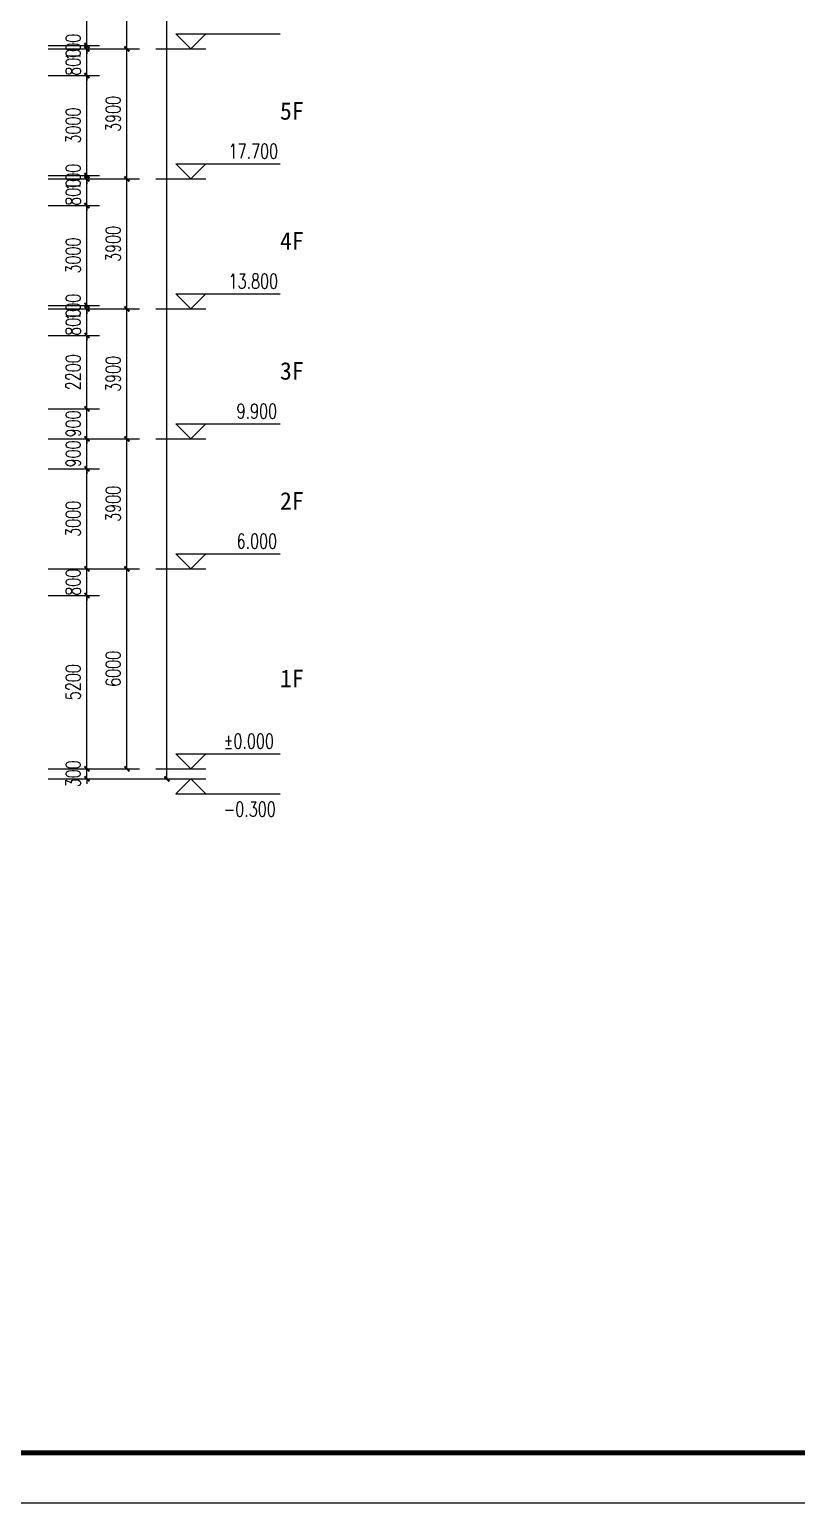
# Model space of a CAD drawing. Extents: x 1738711 to 2346805, y 1189731 to 2516152.
# Drawn here: x 2218031 to 2241057, y 1552690 to 1596914 of the extents above; entities that cross this region are included whole.
import ezdxf
from ezdxf.enums import TextEntityAlignment as Align

# ---------------------------------------------------------------- set-up
doc = ezdxf.new("R2010")
doc.units = 0
doc.header["$LTSCALE"] = 1000
doc.header["$MEASUREMENT"] = 0
for name, color, linetype in [('DIM_ELEV', 3, 'Continuous'), ('PUB_DIM', 3, 'Continuous'), ('PUB_TEXT', 7, 'Continuous'), ('TK', 4, 'Continuous')]:
    doc.layers.add(name, color=color, linetype=linetype)
doc.styles.add('_TCH_DIM', font='SIMPLEX', dxfattribs={"bigfont": 'GBCBIG'})
doc.styles.add('_TCH_DIM_T3', font='SIMPLEX', dxfattribs={"width": 0.705882, "bigfont": 'GBCBIG'})
doc.styles.add('STW', font='simhei_0.ttf')
doc.styles.add('宋体', font='SIMSUN.TTF', dxfattribs={"width": 0.75})
doc.dimstyles.new('_TCH_ARCH&&150', dxfattribs={"dimtxt": 446.25, "dimasz": 150, "dimexe": 375, "dimexo": 450, "dimgap": 189.375, "dimtad": 1, "dimdec": 0, "dimzin": 0, "dimdsep": 46, "dimtxsty": '_TCH_DIM_T3', "dimblk": 'ARCHTICK', "dimcen": 0.09, "dimclrt": 7, "dimazin": 2, "dimtfac": 1, "dimtdec": 0, "dimtix": 1, "dimtmove": 2, "dimatfit": 3, "dimfxl": 1, "dimtolj": 1, "dimtzin": 0, "dimarcsym": 0})

# ---------------------------------------------------------------- blocks, each defined once
blk = doc.blocks.new('hjashrtahreahe')
at = {"layer": 'TK', "color": 7, "const_width": 25}
blk.add_lwpolyline([(0, 59400), (84100, 59400), (84100, 0), (0, 0)], close=True, dxfattribs=at)
at = {"layer": 'TK', "color": 3, "const_width": 100}
blk.add_lwpolyline([(2500, 1000), (2500, 58400), (83100, 58400), (83100, 1000)], close=True, dxfattribs=at)
at = {"layer": 'TK', "style": '宋体', "width": 0.75}
for tag, height, p in [('项目负责人', 350, (6003, 57089)), ('专业负责人', 350, (6003, 56224)), ('设计人', 350, (6003, 55419)), ('版号1', 250, (77304, 22193)), ('时间1', 250, (82405, 22193)), ('版号2', 250, (77304, 21593)), ('时间2', 250, (82405, 21593)), ('版号3', 250, (77304, 20993)), ('时间3', 250, (82405, 20993)), ('建筑会签', 0.0001, (78978, 2403)), ('电气会签', 0.0001, (82128, 2403)), ('结构会签', 0.0001, (78978, 1803)), ('暖通会签', 0.0001, (82128, 1803)), ('给排水会签', 0.0001, (78978, 1250)), ('智能化会签', 0.0001, (82128, 1250))]:
    blk.add_attdef(tag, text='', height=height, dxfattribs=at).set_placement(p, align=Align.CENTER)
for tag, p in [('合作设计单位', (80816, 48986)), ('版号说明1', (79854, 22318)), ('版号说明2', (79854, 21718)), ('版号说明3', (79854, 21118)), ('浙江绿储科技有限公司', (80545, 16036)), ('百兆瓦级集中式熔盐储能关键', (80545, 14953)), ('设备研发及制造基地项目', (80545, 14603)), ('1#研发楼', (80545, 13636)), ('图名', (80545, 12436)), ('工程编号', (78978, 11461)), ('子项编号', (82128, 11461)), ('建筑', (78978, 10711)), ('图号', (82128, 10711)), ('施工图', (78978, 9961)), ('2023.03', (82128, 9961)), ('审定', (79353, 8461)), ('审核', (79353, 7711)), ('工程负责', (79353, 6961)), ('专业负责', (79353, 6211)), ('设计', (79353, 5461)), ('制图', (79353, 4711)), ('校对', (79353, 3961))]:
    blk.add_attdef(tag, text='', height=250, dxfattribs=at).set_placement(p, align=Align.MIDDLE_CENTER)
blk = doc.blocks.new('_ArchTick')
at = {"color": 0, "linetype": 'ByBlock', "const_width": 0.4}
blk.add_lwpolyline([(-0.5, -0.5), (0.5, 0.5)], dxfattribs=at)
blk = doc.blocks.new('*D2277')
at = {"layer": 'Defpoints', "color": 0, "transparency": 16777216}
for p in [(2218138, 1574732), (2218138, 1574432), (2219757, 1574732)]:
    blk.add_point(p, dxfattribs=at)
at = {"layer": 'PUB_DIM', "color": 0, "lineweight": -2, "transparency": 16777216}
for p, q in [((2219757, 1574732), (2219757, 1574882)), ((2218588, 1574732), (2220132, 1574732)), ((2218588, 1574432), (2220132, 1574432)), ((2219757, 1574432), (2219757, 1574732)), ((2219757, 1574432), (2219757, 1574282))]:
    blk.add_line(p, q, dxfattribs=at)
at = {"layer": 'PUB_DIM', "color": 0, "lineweight": -2, "transparency": 16777216, "xscale": 150, "yscale": 150, "zscale": 150}
for p, rotation in [((2219757, 1574732), 270), ((2219757, 1574432), 90)]:
    blk.add_blockref('_ArchTick', p, dxfattribs=dict(at, rotation=rotation))
at = {"layer": 'PUB_DIM', "color": 7, "transparency": 16777216, "insert": (2219345, 1574582), "char_height": 446.2, "attachment_point": 5, "rotation": 90, "style": '_TCH_DIM_T3'}
blk.add_mtext('\\A1;300', dxfattribs=at)
blk = doc.blocks.new('*D2278')
at = {"layer": 'Defpoints', "color": 0, "transparency": 16777216}
for p in [(2218138, 1579932), (2219757, 1579932), (2218138, 1574732)]:
    blk.add_point(p, dxfattribs=at)
at = {"layer": 'PUB_DIM', "color": 0, "lineweight": -2, "transparency": 16777216}
for p, q in [((2218588, 1579932), (2220132, 1579932)), ((2219757, 1574732), (2219757, 1579932)), ((2218588, 1574732), (2220132, 1574732))]:
    blk.add_line(p, q, dxfattribs=at)
at = {"layer": 'PUB_DIM', "color": 0, "lineweight": -2, "transparency": 16777216, "xscale": 150, "yscale": 150, "zscale": 150}
for p, rotation in [((2219757, 1579932), 90), ((2219757, 1574732), 270)]:
    blk.add_blockref('_ArchTick', p, dxfattribs=dict(at, rotation=rotation))
at = {"layer": 'PUB_DIM', "color": 7, "transparency": 16777216, "insert": (2219345, 1577332), "char_height": 446.2, "attachment_point": 5, "rotation": 90, "style": '_TCH_DIM_T3'}
blk.add_mtext('\\A1;5200', dxfattribs=at)
blk = doc.blocks.new('*D2279')
at = {"layer": 'Defpoints', "color": 0, "transparency": 16777216}
for p in [(2218138, 1580732), (2219757, 1580732), (2218138, 1579932)]:
    blk.add_point(p, dxfattribs=at)
at = {"layer": 'PUB_DIM', "color": 0, "lineweight": -2, "transparency": 16777216}
for p, q in [((2218588, 1580732), (2220132, 1580732)), ((2219757, 1580732), (2219757, 1580882)), ((2219757, 1579932), (2219757, 1580732)), ((2218588, 1579932), (2220132, 1579932)), ((2219757, 1579932), (2219757, 1579782))]:
    blk.add_line(p, q, dxfattribs=at)
at = {"layer": 'PUB_DIM', "color": 0, "lineweight": -2, "transparency": 16777216, "xscale": 150, "yscale": 150, "zscale": 150}
for p, rotation in [((2219757, 1580732), 270), ((2219757, 1579932), 90)]:
    blk.add_blockref('_ArchTick', p, dxfattribs=dict(at, rotation=rotation))
at = {"layer": 'PUB_DIM', "color": 7, "transparency": 16777216, "insert": (2219345, 1580332), "char_height": 446.2, "attachment_point": 5, "rotation": 90, "style": '_TCH_DIM_T3'}
blk.add_mtext('\\A1;800', dxfattribs=at)
blk = doc.blocks.new('*D2280')
at = {"layer": 'Defpoints', "color": 0, "transparency": 16777216}
for p in [(2218138, 1583732), (2219757, 1583732), (2218138, 1580732)]:
    blk.add_point(p, dxfattribs=at)
at = {"layer": 'PUB_DIM', "color": 0, "lineweight": -2, "transparency": 16777216}
for p, q in [((2218588, 1583732), (2220132, 1583732)), ((2219757, 1580732), (2219757, 1583732)), ((2218588, 1580732), (2220132, 1580732))]:
    blk.add_line(p, q, dxfattribs=at)
at = {"layer": 'PUB_DIM', "color": 0, "lineweight": -2, "transparency": 16777216, "xscale": 150, "yscale": 150, "zscale": 150}
for p, rotation in [((2219757, 1583732), 90), ((2219757, 1580732), 270)]:
    blk.add_blockref('_ArchTick', p, dxfattribs=dict(at, rotation=rotation))
at = {"layer": 'PUB_DIM', "color": 7, "transparency": 16777216, "insert": (2219345, 1582232), "char_height": 446.2, "attachment_point": 5, "rotation": 90, "style": '_TCH_DIM_T3'}
blk.add_mtext('\\A1;3000', dxfattribs=at)
blk = doc.blocks.new('*D2281')
at = {"layer": 'Defpoints', "color": 0, "transparency": 16777216}
for p in [(2218138, 1584632), (2219757, 1584632), (2218138, 1583732)]:
    blk.add_point(p, dxfattribs=at)
at = {"layer": 'PUB_DIM', "color": 0, "lineweight": -2, "transparency": 16777216}
for p, q in [((2218588, 1584632), (2220132, 1584632)), ((2219757, 1584632), (2219757, 1584782)), ((2219757, 1583732), (2219757, 1584632)), ((2218588, 1583732), (2220132, 1583732)), ((2219757, 1583732), (2219757, 1583582))]:
    blk.add_line(p, q, dxfattribs=at)
at = {"layer": 'PUB_DIM', "color": 0, "lineweight": -2, "transparency": 16777216, "xscale": 150, "yscale": 150, "zscale": 150}
for p, rotation in [((2219757, 1584632), 270), ((2219757, 1583732), 90)]:
    blk.add_blockref('_ArchTick', p, dxfattribs=dict(at, rotation=rotation))
at = {"layer": 'PUB_DIM', "color": 7, "transparency": 16777216, "insert": (2219345, 1584182), "char_height": 446.2, "attachment_point": 5, "rotation": 90, "style": '_TCH_DIM_T3'}
blk.add_mtext('\\A1;900', dxfattribs=at)
blk = doc.blocks.new('*D2282')
at = {"layer": 'Defpoints', "color": 0, "transparency": 16777216}
for p in [(2218138, 1585532), (2219757, 1585532), (2218138, 1584632)]:
    blk.add_point(p, dxfattribs=at)
at = {"layer": 'PUB_DIM', "color": 0, "lineweight": -2, "transparency": 16777216}
for p, q in [((2218588, 1585532), (2220132, 1585532)), ((2219757, 1585532), (2219757, 1585682)), ((2219757, 1584632), (2219757, 1585532)), ((2218588, 1584632), (2220132, 1584632)), ((2219757, 1584632), (2219757, 1584482))]:
    blk.add_line(p, q, dxfattribs=at)
at = {"layer": 'PUB_DIM', "color": 0, "lineweight": -2, "transparency": 16777216, "xscale": 150, "yscale": 150, "zscale": 150}
for p, rotation in [((2219757, 1585532), 270), ((2219757, 1584632), 90)]:
    blk.add_blockref('_ArchTick', p, dxfattribs=dict(at, rotation=rotation))
at = {"layer": 'PUB_DIM', "color": 7, "transparency": 16777216, "insert": (2219345, 1585082), "char_height": 446.2, "attachment_point": 5, "rotation": 90, "style": '_TCH_DIM_T3'}
blk.add_mtext('\\A1;900', dxfattribs=at)
blk = doc.blocks.new('*D2283')
at = {"layer": 'Defpoints', "color": 0, "transparency": 16777216}
for p in [(2218138, 1587732), (2219757, 1587732), (2218138, 1585532)]:
    blk.add_point(p, dxfattribs=at)
at = {"layer": 'PUB_DIM', "color": 0, "lineweight": -2, "transparency": 16777216}
for p, q in [((2218588, 1587732), (2220132, 1587732)), ((2219757, 1585532), (2219757, 1587732)), ((2218588, 1585532), (2220132, 1585532))]:
    blk.add_line(p, q, dxfattribs=at)
at = {"layer": 'PUB_DIM', "color": 0, "lineweight": -2, "transparency": 16777216, "xscale": 150, "yscale": 150, "zscale": 150}
for p, rotation in [((2219757, 1587732), 90), ((2219757, 1585532), 270)]:
    blk.add_blockref('_ArchTick', p, dxfattribs=dict(at, rotation=rotation))
at = {"layer": 'PUB_DIM', "color": 7, "transparency": 16777216, "insert": (2219345, 1586632), "char_height": 446.2, "attachment_point": 5, "rotation": 90, "style": '_TCH_DIM_T3'}
blk.add_mtext('\\A1;2200', dxfattribs=at)
blk = doc.blocks.new('*D2284')
at = {"layer": 'Defpoints', "color": 0, "transparency": 16777216}
for p in [(2218138, 1588532), (2219757, 1588532), (2218138, 1587732)]:
    blk.add_point(p, dxfattribs=at)
at = {"layer": 'PUB_DIM', "color": 0, "lineweight": -2, "transparency": 16777216}
for p, q in [((2218588, 1588532), (2220132, 1588532)), ((2219757, 1588532), (2219757, 1588682)), ((2219757, 1587732), (2219757, 1588532)), ((2218588, 1587732), (2220132, 1587732)), ((2219757, 1587732), (2219757, 1587582))]:
    blk.add_line(p, q, dxfattribs=at)
at = {"layer": 'PUB_DIM', "color": 0, "lineweight": -2, "transparency": 16777216, "xscale": 150, "yscale": 150, "zscale": 150}
for p, rotation in [((2219757, 1588532), 270), ((2219757, 1587732), 90)]:
    blk.add_blockref('_ArchTick', p, dxfattribs=dict(at, rotation=rotation))
at = {"layer": 'PUB_DIM', "color": 7, "transparency": 16777216, "insert": (2219345, 1588132), "char_height": 446.2, "attachment_point": 5, "rotation": 90, "style": '_TCH_DIM_T3'}
blk.add_mtext('\\A1;800', dxfattribs=at)
blk = doc.blocks.new('*D2285')
at = {"layer": 'Defpoints', "color": 0, "transparency": 16777216}
for p in [(2218138, 1588632), (2218138, 1588532), (2219757, 1588632)]:
    blk.add_point(p, dxfattribs=at)
at = {"layer": 'PUB_DIM', "color": 0, "lineweight": -2, "transparency": 16777216}
for p, q in [((2218588, 1588632), (2220132, 1588632)), ((2218588, 1588532), (2220132, 1588532)), ((2219757, 1588632), (2219757, 1588782)), ((2219757, 1588532), (2219757, 1588632)), ((2219757, 1588532), (2219757, 1588382))]:
    blk.add_line(p, q, dxfattribs=at)
at = {"layer": 'PUB_DIM', "color": 0, "lineweight": -2, "transparency": 16777216, "xscale": 150, "yscale": 150, "zscale": 150}
for p, rotation in [((2219757, 1588632), 270), ((2219757, 1588532), 90)]:
    blk.add_blockref('_ArchTick', p, dxfattribs=dict(at, rotation=rotation))
at = {"layer": 'PUB_DIM', "color": 7, "transparency": 16777216, "insert": (2219345, 1588582), "char_height": 446.2, "attachment_point": 5, "rotation": 90, "style": '_TCH_DIM_T3'}
blk.add_mtext('\\A1;100', dxfattribs=at)
blk = doc.blocks.new('*D2286')
at = {"layer": 'Defpoints', "color": 0, "transparency": 16777216}
for p in [(2218138, 1591632), (2219757, 1591632), (2218138, 1588632)]:
    blk.add_point(p, dxfattribs=at)
at = {"layer": 'PUB_DIM', "color": 0, "lineweight": -2, "transparency": 16777216}
for p, q in [((2218588, 1591632), (2220132, 1591632)), ((2219757, 1588632), (2219757, 1591632)), ((2218588, 1588632), (2220132, 1588632))]:
    blk.add_line(p, q, dxfattribs=at)
at = {"layer": 'PUB_DIM', "color": 0, "lineweight": -2, "transparency": 16777216, "xscale": 150, "yscale": 150, "zscale": 150}
for p, rotation in [((2219757, 1591632), 90), ((2219757, 1588632), 270)]:
    blk.add_blockref('_ArchTick', p, dxfattribs=dict(at, rotation=rotation))
at = {"layer": 'PUB_DIM', "color": 7, "transparency": 16777216, "insert": (2219345, 1590132), "char_height": 446.2, "attachment_point": 5, "rotation": 90, "style": '_TCH_DIM_T3'}
blk.add_mtext('\\A1;3000', dxfattribs=at)
blk = doc.blocks.new('*D2287')
at = {"layer": 'Defpoints', "color": 0, "transparency": 16777216}
for p in [(2218138, 1592432), (2219757, 1592432), (2218138, 1591632)]:
    blk.add_point(p, dxfattribs=at)
at = {"layer": 'PUB_DIM', "color": 0, "lineweight": -2, "transparency": 16777216}
for p, q in [((2219757, 1592432), (2219757, 1592582)), ((2218588, 1592432), (2220132, 1592432)), ((2219757, 1591632), (2219757, 1592432)), ((2218588, 1591632), (2220132, 1591632)), ((2219757, 1591632), (2219757, 1591482))]:
    blk.add_line(p, q, dxfattribs=at)
at = {"layer": 'PUB_DIM', "color": 0, "lineweight": -2, "transparency": 16777216, "xscale": 150, "yscale": 150, "zscale": 150}
for p, rotation in [((2219757, 1592432), 270), ((2219757, 1591632), 90)]:
    blk.add_blockref('_ArchTick', p, dxfattribs=dict(at, rotation=rotation))
at = {"layer": 'PUB_DIM', "color": 7, "transparency": 16777216, "insert": (2219345, 1592032), "char_height": 446.2, "attachment_point": 5, "rotation": 90, "style": '_TCH_DIM_T3'}
blk.add_mtext('\\A1;800', dxfattribs=at)
blk = doc.blocks.new('*D2288')
at = {"layer": 'Defpoints', "color": 0, "transparency": 16777216}
for p in [(2218138, 1592532), (2219757, 1592532), (2218138, 1592432)]:
    blk.add_point(p, dxfattribs=at)
at = {"layer": 'PUB_DIM', "color": 0, "lineweight": -2, "transparency": 16777216}
for p, q in [((2218588, 1592532), (2220132, 1592532)), ((2219757, 1592532), (2219757, 1592682)), ((2219757, 1592432), (2219757, 1592532)), ((2218588, 1592432), (2220132, 1592432)), ((2219757, 1592432), (2219757, 1592282))]:
    blk.add_line(p, q, dxfattribs=at)
at = {"layer": 'PUB_DIM', "color": 0, "lineweight": -2, "transparency": 16777216, "xscale": 150, "yscale": 150, "zscale": 150}
for p, rotation in [((2219757, 1592532), 270), ((2219757, 1592432), 90)]:
    blk.add_blockref('_ArchTick', p, dxfattribs=dict(at, rotation=rotation))
at = {"layer": 'PUB_DIM', "color": 7, "transparency": 16777216, "insert": (2219345, 1592482), "char_height": 446.2, "attachment_point": 5, "rotation": 90, "style": '_TCH_DIM_T3'}
blk.add_mtext('\\A1;100', dxfattribs=at)
blk = doc.blocks.new('*D2289')
at = {"layer": 'Defpoints', "color": 0, "transparency": 16777216}
for p in [(2218138, 1595532), (2219757, 1595532), (2218138, 1592532)]:
    blk.add_point(p, dxfattribs=at)
at = {"layer": 'PUB_DIM', "color": 0, "lineweight": -2, "transparency": 16777216}
for p, q in [((2218588, 1595532), (2220132, 1595532)), ((2219757, 1592532), (2219757, 1595532)), ((2218588, 1592532), (2220132, 1592532))]:
    blk.add_line(p, q, dxfattribs=at)
at = {"layer": 'PUB_DIM', "color": 0, "lineweight": -2, "transparency": 16777216, "xscale": 150, "yscale": 150, "zscale": 150}
for p, rotation in [((2219757, 1595532), 90), ((2219757, 1592532), 270)]:
    blk.add_blockref('_ArchTick', p, dxfattribs=dict(at, rotation=rotation))
at = {"layer": 'PUB_DIM', "color": 7, "transparency": 16777216, "insert": (2219345, 1594032), "char_height": 446.2, "attachment_point": 5, "rotation": 90, "style": '_TCH_DIM_T3'}
blk.add_mtext('\\A1;3000', dxfattribs=at)
blk = doc.blocks.new('*D2290')
at = {"layer": 'Defpoints', "color": 0, "transparency": 16777216}
for p in [(2218138, 1596332), (2219757, 1596332), (2218138, 1595532)]:
    blk.add_point(p, dxfattribs=at)
at = {"layer": 'PUB_DIM', "color": 0, "lineweight": -2, "transparency": 16777216}
for p, q in [((2218588, 1596332), (2220132, 1596332)), ((2219757, 1596332), (2219757, 1596482)), ((2219757, 1595532), (2219757, 1596332)), ((2218588, 1595532), (2220132, 1595532)), ((2219757, 1595532), (2219757, 1595382))]:
    blk.add_line(p, q, dxfattribs=at)
at = {"layer": 'PUB_DIM', "color": 0, "lineweight": -2, "transparency": 16777216, "xscale": 150, "yscale": 150, "zscale": 150}
for p, rotation in [((2219757, 1596332), 270), ((2219757, 1595532), 90)]:
    blk.add_blockref('_ArchTick', p, dxfattribs=dict(at, rotation=rotation))
at = {"layer": 'PUB_DIM', "color": 7, "transparency": 16777216, "insert": (2219345, 1595932), "char_height": 446.2, "attachment_point": 5, "rotation": 90, "style": '_TCH_DIM_T3'}
blk.add_mtext('\\A1;800', dxfattribs=at)
blk = doc.blocks.new('*D2291')
at = {"layer": 'Defpoints', "color": 0, "transparency": 16777216}
for p in [(2218138, 1596432), (2218138, 1596332), (2219757, 1596432)]:
    blk.add_point(p, dxfattribs=at)
at = {"layer": 'PUB_DIM', "color": 0, "lineweight": -2, "transparency": 16777216}
for p, q in [((2219757, 1596432), (2219757, 1596582)), ((2218588, 1596432), (2220132, 1596432)), ((2218588, 1596332), (2220132, 1596332)), ((2219757, 1596332), (2219757, 1596432)), ((2219757, 1596332), (2219757, 1596182))]:
    blk.add_line(p, q, dxfattribs=at)
at = {"layer": 'PUB_DIM', "color": 0, "lineweight": -2, "transparency": 16777216, "xscale": 150, "yscale": 150, "zscale": 150}
for p, rotation in [((2219757, 1596432), 270), ((2219757, 1596332), 90)]:
    blk.add_blockref('_ArchTick', p, dxfattribs=dict(at, rotation=rotation))
at = {"layer": 'PUB_DIM', "color": 7, "transparency": 16777216, "insert": (2219345, 1596382), "char_height": 446.2, "attachment_point": 5, "rotation": 90, "style": '_TCH_DIM_T3'}
blk.add_mtext('\\A1;100', dxfattribs=at)
blk = doc.blocks.new('*D2292')
at = {"layer": 'Defpoints', "color": 0, "transparency": 16777216}
for p in [(2218138, 1599432), (2219757, 1599432), (2218138, 1596432)]:
    blk.add_point(p, dxfattribs=at)
at = {"layer": 'PUB_DIM', "color": 0, "lineweight": -2, "transparency": 16777216}
for p, q in [((2218588, 1599432), (2220132, 1599432)), ((2219757, 1596432), (2219757, 1599432)), ((2218588, 1596432), (2220132, 1596432))]:
    blk.add_line(p, q, dxfattribs=at)
at = {"layer": 'PUB_DIM', "color": 0, "lineweight": -2, "transparency": 16777216, "xscale": 150, "yscale": 150, "zscale": 150}
for p, rotation in [((2219757, 1599432), 90), ((2219757, 1596432), 270)]:
    blk.add_blockref('_ArchTick', p, dxfattribs=dict(at, rotation=rotation))
at = {"layer": 'PUB_DIM', "color": 7, "transparency": 16777216, "insert": (2219345, 1597932), "char_height": 446.2, "attachment_point": 5, "rotation": 90, "style": '_TCH_DIM_T3'}
blk.add_mtext('\\A1;3000', dxfattribs=at)
blk = doc.blocks.new('*D2311')
at = {"layer": 'Defpoints', "color": 0, "transparency": 16777216}
for p in [(2219338, 1580732), (2220957, 1580732), (2219338, 1574732)]:
    blk.add_point(p, dxfattribs=at)
at = {"layer": 'PUB_DIM', "color": 0, "lineweight": -2, "transparency": 16777216}
for p, q in [((2219788, 1580732), (2221332, 1580732)), ((2220957, 1574732), (2220957, 1580732)), ((2219788, 1574732), (2221332, 1574732))]:
    blk.add_line(p, q, dxfattribs=at)
at = {"layer": 'PUB_DIM', "color": 0, "lineweight": -2, "transparency": 16777216, "xscale": 150, "yscale": 150, "zscale": 150}
for p, rotation in [((2220957, 1580732), 90), ((2220957, 1574732), 270)]:
    blk.add_blockref('_ArchTick', p, dxfattribs=dict(at, rotation=rotation))
at = {"layer": 'PUB_DIM', "color": 7, "transparency": 16777216, "insert": (2220545, 1577732), "char_height": 446.2, "attachment_point": 5, "rotation": 90, "style": '_TCH_DIM_T3'}
blk.add_mtext('\\A1;6000', dxfattribs=at)
blk = doc.blocks.new('*D2312')
at = {"layer": 'Defpoints', "color": 0, "transparency": 16777216}
for p in [(2219338, 1584632), (2220957, 1584632), (2219338, 1580732)]:
    blk.add_point(p, dxfattribs=at)
at = {"layer": 'PUB_DIM', "color": 0, "lineweight": -2, "transparency": 16777216}
for p, q in [((2219788, 1584632), (2221332, 1584632)), ((2220957, 1580732), (2220957, 1584632)), ((2219788, 1580732), (2221332, 1580732))]:
    blk.add_line(p, q, dxfattribs=at)
at = {"layer": 'PUB_DIM', "color": 0, "lineweight": -2, "transparency": 16777216, "xscale": 150, "yscale": 150, "zscale": 150}
for p, rotation in [((2220957, 1584632), 90), ((2220957, 1580732), 270)]:
    blk.add_blockref('_ArchTick', p, dxfattribs=dict(at, rotation=rotation))
at = {"layer": 'PUB_DIM', "color": 7, "transparency": 16777216, "insert": (2220545, 1582682), "char_height": 446.2, "attachment_point": 5, "rotation": 90, "style": '_TCH_DIM_T3'}
blk.add_mtext('\\A1;3900', dxfattribs=at)
blk = doc.blocks.new('*D2313')
at = {"layer": 'Defpoints', "color": 0, "transparency": 16777216}
for p in [(2219338, 1588532), (2220957, 1588532), (2219338, 1584632)]:
    blk.add_point(p, dxfattribs=at)
at = {"layer": 'PUB_DIM', "color": 0, "lineweight": -2, "transparency": 16777216}
for p, q in [((2219788, 1588532), (2221332, 1588532)), ((2220957, 1584632), (2220957, 1588532)), ((2219788, 1584632), (2221332, 1584632))]:
    blk.add_line(p, q, dxfattribs=at)
at = {"layer": 'PUB_DIM', "color": 0, "lineweight": -2, "transparency": 16777216, "xscale": 150, "yscale": 150, "zscale": 150}
for p, rotation in [((2220957, 1588532), 90), ((2220957, 1584632), 270)]:
    blk.add_blockref('_ArchTick', p, dxfattribs=dict(at, rotation=rotation))
at = {"layer": 'PUB_DIM', "color": 7, "transparency": 16777216, "insert": (2220545, 1586582), "char_height": 446.2, "attachment_point": 5, "rotation": 90, "style": '_TCH_DIM_T3'}
blk.add_mtext('\\A1;3900', dxfattribs=at)
blk = doc.blocks.new('*D2314')
at = {"layer": 'Defpoints', "color": 0, "transparency": 16777216}
for p in [(2219338, 1592432), (2220957, 1592432), (2219338, 1588532)]:
    blk.add_point(p, dxfattribs=at)
at = {"layer": 'PUB_DIM', "color": 0, "lineweight": -2, "transparency": 16777216}
for p, q in [((2219788, 1592432), (2221332, 1592432)), ((2220957, 1588532), (2220957, 1592432)), ((2219788, 1588532), (2221332, 1588532))]:
    blk.add_line(p, q, dxfattribs=at)
at = {"layer": 'PUB_DIM', "color": 0, "lineweight": -2, "transparency": 16777216, "xscale": 150, "yscale": 150, "zscale": 150}
for p, rotation in [((2220957, 1592432), 90), ((2220957, 1588532), 270)]:
    blk.add_blockref('_ArchTick', p, dxfattribs=dict(at, rotation=rotation))
at = {"layer": 'PUB_DIM', "color": 7, "transparency": 16777216, "insert": (2220545, 1590482), "char_height": 446.2, "attachment_point": 5, "rotation": 90, "style": '_TCH_DIM_T3'}
blk.add_mtext('\\A1;3900', dxfattribs=at)
blk = doc.blocks.new('*D2315')
at = {"layer": 'Defpoints', "color": 0, "transparency": 16777216}
for p in [(2219338, 1596332), (2220957, 1596332), (2219338, 1592432)]:
    blk.add_point(p, dxfattribs=at)
at = {"layer": 'PUB_DIM', "color": 0, "lineweight": -2, "transparency": 16777216}
for p, q in [((2219788, 1596332), (2221332, 1596332)), ((2220957, 1592432), (2220957, 1596332)), ((2219788, 1592432), (2221332, 1592432))]:
    blk.add_line(p, q, dxfattribs=at)
at = {"layer": 'PUB_DIM', "color": 0, "lineweight": -2, "transparency": 16777216, "xscale": 150, "yscale": 150, "zscale": 150}
for p, rotation in [((2220957, 1596332), 90), ((2220957, 1592432), 270)]:
    blk.add_blockref('_ArchTick', p, dxfattribs=dict(at, rotation=rotation))
at = {"layer": 'PUB_DIM', "color": 7, "transparency": 16777216, "insert": (2220545, 1594382), "char_height": 446.2, "attachment_point": 5, "rotation": 90, "style": '_TCH_DIM_T3'}
blk.add_mtext('\\A1;3900', dxfattribs=at)
blk = doc.blocks.new('*D2316')
at = {"layer": 'Defpoints', "color": 0, "transparency": 16777216}
for p in [(2219338, 1600232), (2220957, 1600232), (2219338, 1596332)]:
    blk.add_point(p, dxfattribs=at)
at = {"layer": 'PUB_DIM', "color": 0, "lineweight": -2, "transparency": 16777216}
for p, q in [((2219788, 1600232), (2221332, 1600232)), ((2220957, 1596332), (2220957, 1600232)), ((2219788, 1596332), (2221332, 1596332))]:
    blk.add_line(p, q, dxfattribs=at)
at = {"layer": 'PUB_DIM', "color": 0, "lineweight": -2, "transparency": 16777216, "xscale": 150, "yscale": 150, "zscale": 150}
for p, rotation in [((2220957, 1600232), 90), ((2220957, 1596332), 270)]:
    blk.add_blockref('_ArchTick', p, dxfattribs=dict(at, rotation=rotation))
at = {"layer": 'PUB_DIM', "color": 7, "transparency": 16777216, "insert": (2220545, 1598282), "char_height": 446.2, "attachment_point": 5, "rotation": 90, "style": '_TCH_DIM_T3'}
blk.add_mtext('\\A1;3900', dxfattribs=at)
blk = doc.blocks.new('*D2323')
at = {"layer": 'Defpoints', "color": 0, "transparency": 16777216}
for p in [(2218138, 1622732), (2222157, 1622732), (2218138, 1574432)]:
    blk.add_point(p, dxfattribs=at)
at = {"layer": 'PUB_DIM', "color": 0, "lineweight": -2, "transparency": 16777216}
for p, q in [((2218588, 1622732), (2222532, 1622732)), ((2222157, 1574432), (2222157, 1622732)), ((2218588, 1574432), (2222532, 1574432))]:
    blk.add_line(p, q, dxfattribs=at)
at = {"layer": 'PUB_DIM', "color": 0, "lineweight": -2, "transparency": 16777216, "xscale": 150, "yscale": 150, "zscale": 150}
for p, rotation in [((2222157, 1622732), 90), ((2222157, 1574432), 270)]:
    blk.add_blockref('_ArchTick', p, dxfattribs=dict(at, rotation=rotation))
at = {"layer": 'PUB_DIM', "color": 7, "transparency": 16777216, "insert": (2221745, 1598582), "char_height": 446.2, "attachment_point": 5, "rotation": 90, "style": '_TCH_DIM_T3'}
blk.add_mtext('\\A1;48300', dxfattribs=at)

msp = doc.modelspace()

# ---------------------------------------------------------------- linework, layer by layer
at = {"layer": 'DIM_ELEV'}
for p, q in [((2222870.8, 1596332.3), (2222420.8, 1596782.3)), ((2222420.8, 1596782.3), (2225552.8, 1596782.3)), ((2222870.8, 1596332.3), (2223320.8, 1596782.3)), ((2221820.8, 1596332.3), (2223320.8, 1596332.3)), ((2222870.8, 1592432.3), (2222420.8, 1592882.3)), ((2222420.8, 1592882.3), (2225552.8, 1592882.3)), ((2222870.8, 1592432.3), (2223320.8, 1592882.3)), ((2221820.8, 1592432.3), (2223320.8, 1592432.3)), ((2222870.8, 1588532.3), (2222420.8, 1588982.3)), ((2222420.8, 1588982.3), (2225552.8, 1588982.3)), ((2222870.8, 1588532.3), (2223320.8, 1588982.3)), ((2221820.8, 1588532.3), (2223320.8, 1588532.3)), ((2222870.8, 1584632.3), (2222420.8, 1585082.3)), ((2222420.8, 1585082.3), (2225552.8, 1585082.3)), ((2222870.8, 1584632.3), (2223320.8, 1585082.3)), ((2221820.8, 1584632.3), (2223320.8, 1584632.3)), ((2222870.8, 1580732.3), (2222420.8, 1581182.3)), ((2222420.8, 1581182.3), (2225552.8, 1581182.3)), ((2222870.8, 1580732.3), (2223320.8, 1581182.3)), ((2221820.8, 1580732.3), (2223320.8, 1580732.3)), ((2222870.8, 1574732.3), (2222420.8, 1575182.3)), ((2222420.8, 1575182.3), (2225552.8, 1575182.3)), ((2222870.8, 1574732.3), (2223320.8, 1575182.3)), ((2221820.8, 1574732.3), (2223320.8, 1574732.3)), ((2221820.8, 1574432.3), (2223320.8, 1574432.3)), ((2222870.8, 1574432.3), (2222420.8, 1573982.3)), ((2222870.8, 1574432.3), (2223320.8, 1573982.3)), ((2222420.8, 1573982.3), (2225552.8, 1573982.3))]:
    msp.add_line(p, q, dxfattribs=at)

# ---------------------------------------------------------------- block references
at = {"xscale": 1.5, "yscale": 1.5, "zscale": 1.5}
msp.add_blockref('hjashrtahreahe', (2137913.5, 1552709.1), dxfattribs=at)

# ---------------------------------------------------------------- texts
at = {"style": 'STW'}
for s, p in [('5F', (2225549.9, 1594208.1)), ('4F', (2225549.9, 1590308.1)), ('3F', (2225549.9, 1586408.1)), ('2F', (2225549.9, 1582508.1)), ('1F', (2225549.9, 1577181.9))]:
    msp.add_text(s, height=525.74, dxfattribs=at).set_placement(p)
at = {"layer": 'PUB_TEXT', "color": 7, "style": '_TCH_DIM', "width": 0.705882}
for s, p in [('17.700', (2224007.8, 1593039.8)), ('13.800', (2224007.8, 1589139.8)), ('9.900', (2224247.8, 1585239.8)), ('6.000', (2224247.8, 1581339.8)), ('%%P0.000', (2223857.8, 1575339.8)), ('-0.300', (2223857.8, 1573299.8))]:
    msp.add_text(s, height=446.25, dxfattribs=at).set_placement(p)

# ---------------------------------------------------------------- dimensions: what is measured, and where the dimension line sits
at = {"layer": 'PUB_DIM'}
for p1, p2, distance, picture, middle in [((2218137.9, 1574432.3), (2218137.9, 1622732.3), -4019.1, '*D2323', (2221744.5, 1598582.3)), ((2219337.9, 1596332.3), (2219337.9, 1600232.3), -1619.1, '*D2316', (2220544.5, 1598282.3)), ((2218137.9, 1596432.3), (2218137.9, 1599432.3), -1619.1, '*D2292', (2219344.5, 1597932.3)), ((2218137.9, 1596332.3), (2218137.9, 1596432.3), -1619.1, '*D2291', (2219344.5, 1596382.3)), ((2218137.9, 1595532.3), (2218137.9, 1596332.3), -1619.1, '*D2290', (2219344.5, 1595932.3)), ((2219337.9, 1592432.3), (2219337.9, 1596332.3), -1619.1, '*D2315', (2220544.5, 1594382.3)), ((2218137.9, 1592532.3), (2218137.9, 1595532.3), -1619.1, '*D2289', (2219344.5, 1594032.3)), ((2218137.9, 1592432.3), (2218137.9, 1592532.3), -1619.1, '*D2288', (2219344.5, 1592482.3)), ((2218137.9, 1591632.3), (2218137.9, 1592432.3), -1619.1, '*D2287', (2219344.5, 1592032.3)), ((2219337.9, 1588532.3), (2219337.9, 1592432.3), -1619.1, '*D2314', (2220544.5, 1590482.3)), ((2218137.9, 1588632.3), (2218137.9, 1591632.3), -1619.1, '*D2286', (2219344.5, 1590132.3)), ((2218137.9, 1588532.3), (2218137.9, 1588632.3), -1619.1, '*D2285', (2219344.5, 1588582.3)), ((2218137.9, 1587732.3), (2218137.9, 1588532.3), -1619.1, '*D2284', (2219344.5, 1588132.3)), ((2219337.9, 1584632.3), (2219337.9, 1588532.3), -1619.1, '*D2313', (2220544.5, 1586582.3)), ((2218137.9, 1585532.3), (2218137.9, 1587732.3), -1619.1, '*D2283', (2219344.5, 1586632.3)), ((2218137.9, 1584632.3), (2218137.9, 1585532.3), -1619.1, '*D2282', (2219344.5, 1585082.3)), ((2218137.9, 1583732.3), (2218137.9, 1584632.3), -1619.1, '*D2281', (2219344.5, 1584182.3)), ((2219337.9, 1580732.3), (2219337.9, 1584632.3), -1619.1, '*D2312', (2220544.5, 1582682.3)), ((2218137.9, 1580732.3), (2218137.9, 1583732.3), -1619.1, '*D2280', (2219344.5, 1582232.3)), ((2218137.9, 1579932.3), (2218137.9, 1580732.3), -1619.1, '*D2279', (2219344.5, 1580332.3)), ((2219337.9, 1574732.3), (2219337.9, 1580732.3), -1619.1, '*D2311', (2220544.5, 1577732.3)), ((2218137.9, 1574732.3), (2218137.9, 1579932.3), -1619.1, '*D2278', (2219344.5, 1577332.3)), ((2218137.9, 1574432.3), (2218137.9, 1574732.3), -1619.1, '*D2277', (2219344.5, 1574582.3))]:
    dim = msp.add_aligned_dim(p1=p1, p2=p2, distance=distance, dimstyle='_TCH_ARCH&&150', dxfattribs=at)
    dim.commit()
    dim.dimension.update_dxf_attribs({"geometry": picture, "text_midpoint": middle})

doc.saveas('drawing.dxf')
